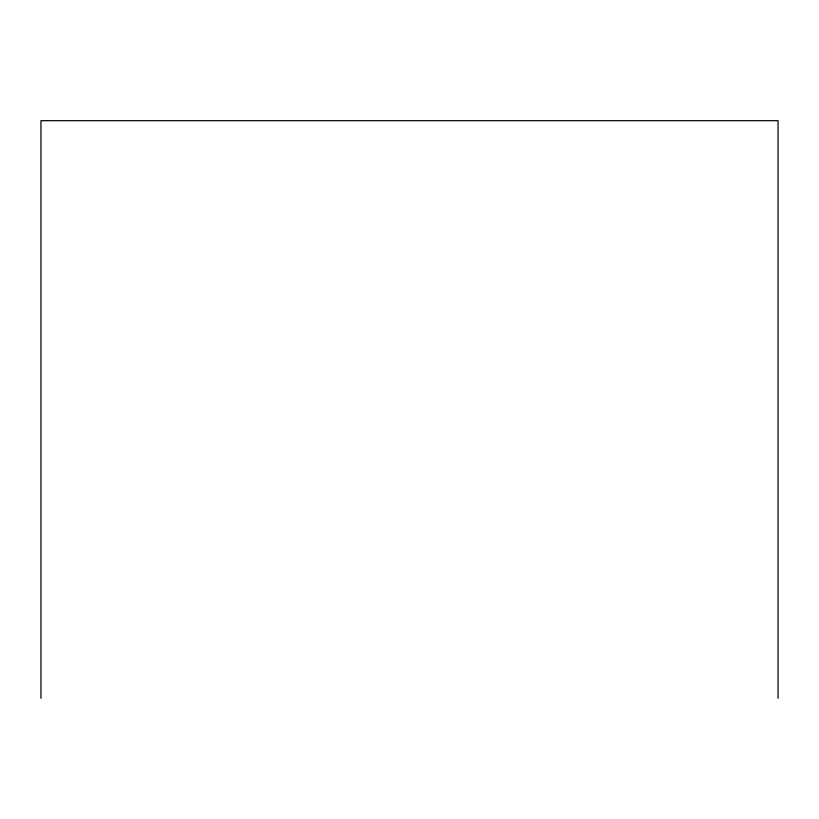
<?xml version="1.0" encoding="UTF-8"?>
<svg xmlns="http://www.w3.org/2000/svg" width="819" height="819" viewBox="0 0 819 819"><rect width="100%" height="100%" fill="white"/><g stroke="black" fill="none" stroke-linecap="round" stroke-linejoin="round"><path stroke-width="1.23" d="M778.05 698.31L778.05 120.69L40.95 120.69L40.95 698.31"/></g></svg>
